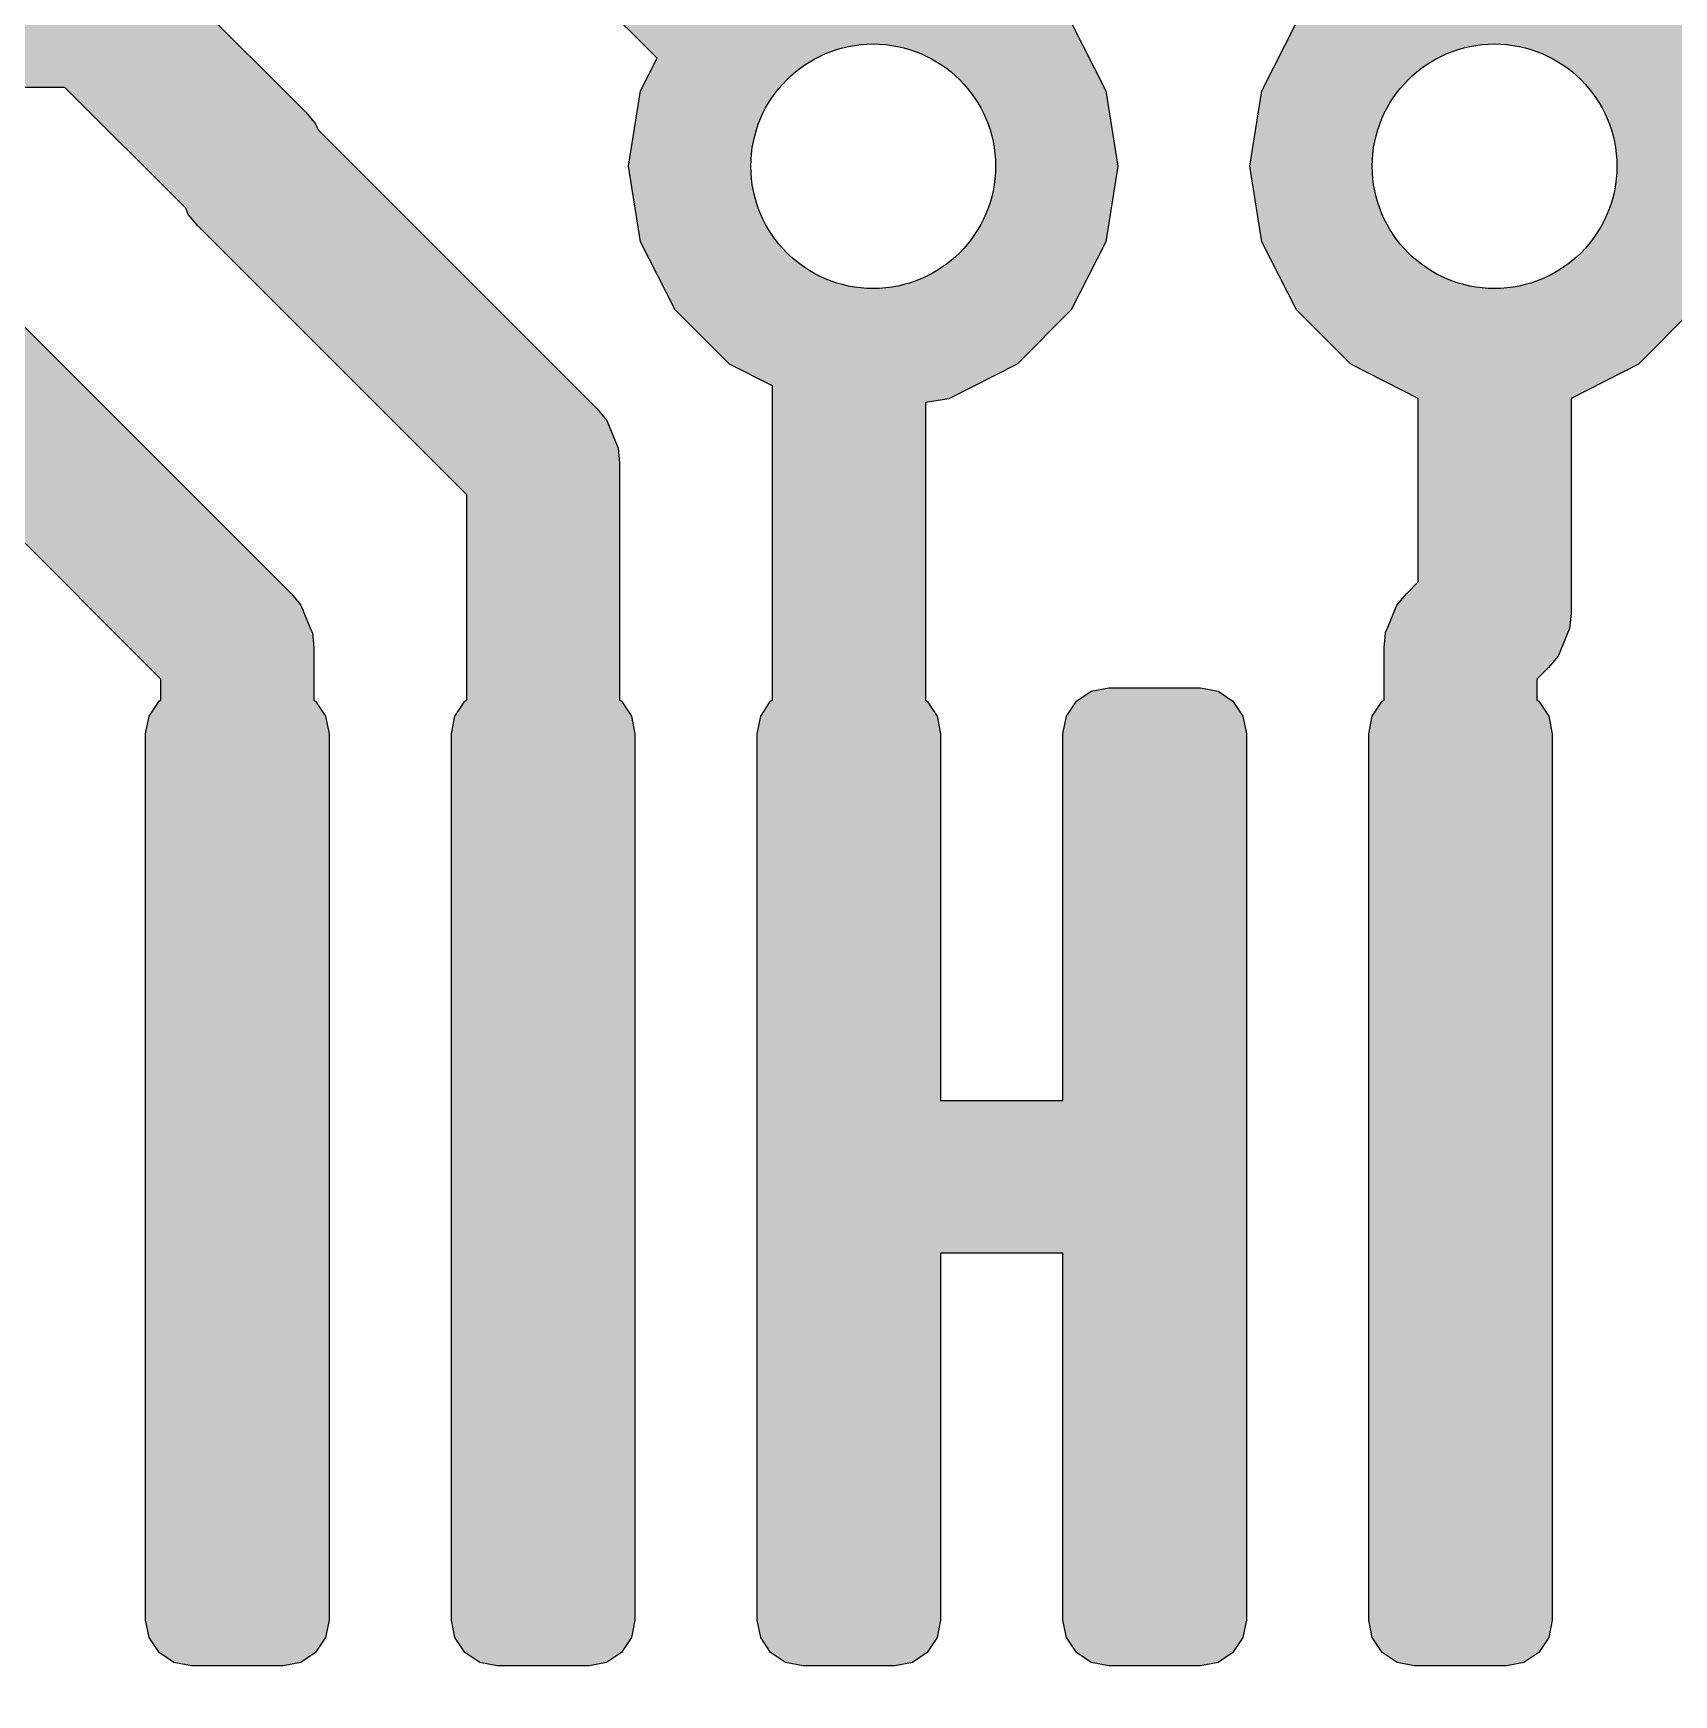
# Model space of a CAD drawing. Header units: millimetres. Extents: x -3894 to -3474, y -291 to 6.
# Drawn here: x -3814.877 to -3812.194, y -79.894 to -77.176 of the extents above; entities that cross this region are included whole.
import ezdxf

# ---------------------------------------------------------------- set-up
doc = ezdxf.new("R2010")
doc.units = ezdxf.units.MM
doc.layers.add('BLACK', color=7, linetype='Continuous')

msp = doc.modelspace()

# ---------------------------------------------------------------- hatches: boundary and pattern name
h = msp.add_hatch(color=256)
h.dxf.hatch_style = 1
h.paths.add_polyline_path([(-3814.988, -77.559), (-3815.0069, -77.5434), (-3815.052, -77.5248), (-3815.0764, -77.5224), (-3818.7113, -77.5224), (-3818.7674, -77.4123), (-3818.8559, -77.3238), (-3818.9674, -77.267), (-3819.0911, -77.2474), (-3819.2147, -77.267), (-3819.3262, -77.3238), (-3819.4147, -77.4123), (-3819.4715, -77.5238), (-3819.4911, -77.6474), (-3819.4715, -77.771), (-3819.4147, -77.8825), (-3819.3262, -77.971), (-3819.2147, -78.0278), (-3819.0911, -78.0474), (-3818.9674, -78.0278), (-3818.8559, -77.971), (-3818.7674, -77.8825), (-3818.7113, -77.7724), (-3815.1282, -77.7724), (-3814.6678, -78.2327), (-3814.6678, -78.2666), (-3814.6708, -78.2686), (-3814.6871, -78.2929), (-3814.6928, -78.3216), (-3814.6928, -79.7716), (-3814.6871, -79.8003), (-3814.6708, -79.8247), (-3814.6465, -79.8409), (-3814.6178, -79.8466), (-3814.4678, -79.8466), (-3814.4391, -79.8409), (-3814.4148, -79.8247), (-3814.3985, -79.8003), (-3814.3928, -79.7716), (-3814.3928, -78.3216), (-3814.3985, -78.2929), (-3814.4148, -78.2686), (-3814.4178, -78.2666), (-3814.4178, -78.1809), (-3814.4202, -78.1566), (-3814.4257, -78.1434), (-3814.4389, -78.1115), (-3814.4544, -78.0926)])
h.paths.add_polyline_path([(-3819.2911, -77.6474, -1), (-3818.8911, -77.6474, -1)], flags=16)
h.paths.add_polyline_path([(-3815.8986, -68.0398), (-3815.9554, -67.9283), (-3816.0439, -67.8398), (-3816.1554, -67.783), (-3816.2791, -67.7634), (-3816.4027, -67.783), (-3816.5142, -67.8398), (-3816.6027, -67.9283), (-3816.6595, -68.0398), (-3816.6791, -68.1634), (-3816.6595, -68.287), (-3816.6027, -68.3985), (-3816.5142, -68.487), (-3816.4027, -68.5438), (-3816.2791, -68.5634), (-3816.1554, -68.5438), (-3816.0439, -68.487), (-3815.9554, -68.3985), (-3815.8986, -68.287), (-3815.8791, -68.1634)])
h.paths.add_polyline_path([(-3816.0791, -68.1634, -1), (-3816.4791, -68.1634, -1)], flags=16)
h.paths.add_polyline_path([(-3815.3791, -66.6634), (-3815.3986, -66.5398), (-3815.4554, -66.4283), (-3815.5439, -66.3398), (-3815.6554, -66.283), (-3815.7791, -66.2634), (-3815.9027, -66.283), (-3816.0142, -66.3398), (-3816.1027, -66.4283), (-3816.1595, -66.5398), (-3816.1791, -66.6634), (-3816.1595, -66.787), (-3816.1027, -66.8985), (-3816.0142, -66.987), (-3815.9027, -67.0438), (-3815.7791, -67.0634), (-3815.6554, -67.0438), (-3815.5439, -66.987), (-3815.4554, -66.8985), (-3815.3986, -66.787)])
h.paths.add_polyline_path([(-3815.9791, -66.6634, -1), (-3815.5791, -66.6634, -1)], flags=16)
h.paths.add_polyline_path([(-3815.3791, -65.1634), (-3815.3986, -65.0398), (-3815.4554, -64.9283), (-3815.5439, -64.8398), (-3815.6554, -64.783), (-3815.7791, -64.7634), (-3815.9027, -64.783), (-3816.0142, -64.8398), (-3816.1027, -64.9283), (-3816.1595, -65.0398), (-3816.1791, -65.1634), (-3816.1595, -65.287), (-3816.1027, -65.3985), (-3816.0142, -65.487), (-3815.9027, -65.5438), (-3815.7791, -65.5634), (-3815.6554, -65.5438), (-3815.5439, -65.487), (-3815.4554, -65.3985), (-3815.3986, -65.287)])
h.paths.add_polyline_path([(-3815.9791, -65.1634, -1), (-3815.5791, -65.1634, -1)], flags=16)
h.paths.add_polyline_path([(-3812.3986, -63.7898), (-3812.4554, -63.6783), (-3812.5439, -63.5898), (-3812.6554, -63.533), (-3812.7791, -63.5134), (-3812.9027, -63.533), (-3813.0142, -63.5898), (-3813.1027, -63.6783), (-3813.1595, -63.7898), (-3813.1791, -63.9134), (-3813.1595, -64.037), (-3813.1027, -64.1485), (-3813.0142, -64.237), (-3812.9027, -64.2938), (-3812.7791, -64.3134), (-3812.6554, -64.2938), (-3812.5439, -64.237), (-3812.4554, -64.1485), (-3812.3986, -64.037), (-3812.3791, -63.9134)])
h.paths.add_polyline_path([(-3812.5791, -63.9134, -1), (-3812.9791, -63.9134, -1)], flags=16)
h.paths.add_polyline_path([(-3807.1041, -64.4259), (-3807.1221, -64.335), (-3807.1736, -64.2579), (-3807.2507, -64.2065), (-3807.3416, -64.1884), (-3807.9416, -64.1884), (-3808.0324, -64.2065), (-3808.1095, -64.2579), (-3808.161, -64.335), (-3808.1766, -64.4134), (-3808.5291, -64.4134), (-3808.5778, -64.4182), (-3808.6679, -64.4555), (-3808.7058, -64.4866), (-3809.354, -65.1347), (-3809.3941, -65.1284), (-3809.5177, -65.148), (-3809.6292, -65.2048), (-3809.7177, -65.2933), (-3809.7745, -65.4048), (-3809.7941, -65.5284), (-3809.7745, -65.652), (-3809.7177, -65.7635), (-3809.6292, -65.852), (-3809.5177, -65.9088), (-3809.3941, -65.9284), (-3809.2704, -65.9088), (-3809.1589, -65.852), (-3809.0704, -65.7635), (-3809.0136, -65.652), (-3808.9941, -65.5284), (-3809.0004, -65.4883), (-3808.4255, -64.9134), (-3808.1766, -64.9134), (-3808.161, -64.9918), (-3808.1095, -65.0688), (-3808.0324, -65.1203), (-3807.9416, -65.1384), (-3807.3416, -65.1384), (-3807.2507, -65.1203), (-3807.1736, -65.0688), (-3807.1221, -64.9918), (-3807.1041, -64.9009)])
h.paths.add_polyline_path([(-3809.1941, -65.5284, -1), (-3809.5941, -65.5284, -1)], flags=16)
h.paths.add_polyline_path([(-3806.9289, -66.7828), (-3807.0404, -66.726), (-3807.1641, -66.7064), (-3807.2877, -66.726), (-3807.3992, -66.7828), (-3807.4877, -66.8713), (-3807.5445, -66.9828), (-3807.5641, -67.1064), (-3807.5445, -67.23), (-3807.4877, -67.3415), (-3807.3992, -67.43), (-3807.2877, -67.4868), (-3807.1641, -67.5064), (-3807.0404, -67.4868), (-3806.9289, -67.43), (-3806.8404, -67.3415), (-3806.7836, -67.23), (-3806.7641, -67.1064), (-3806.7836, -66.9828), (-3806.8404, -66.8713)])
h.paths.add_polyline_path([(-3806.9641, -67.1064, -1), (-3807.3641, -67.1064, -1)], flags=16)
h.paths.add_polyline_path([(-3804.3191, -64.557), (-3804.2791, -64.5634), (-3804.1554, -64.5438), (-3804.0439, -64.487), (-3803.9554, -64.3985), (-3803.8986, -64.287), (-3803.8791, -64.1634), (-3803.8986, -64.0398), (-3803.9554, -63.9283), (-3804.0439, -63.8398), (-3804.1554, -63.783), (-3804.2791, -63.7634), (-3804.4027, -63.783), (-3804.5142, -63.8398), (-3804.6027, -63.9283), (-3804.6595, -64.0398), (-3804.6791, -64.1634), (-3804.6727, -64.2035), (-3804.8826, -64.4134), (-3805.3815, -64.4134), (-3805.3971, -64.335), (-3805.4486, -64.2579), (-3805.5257, -64.2065), (-3805.6166, -64.1884), (-3806.2166, -64.1884), (-3806.3074, -64.2065), (-3806.3845, -64.2579), (-3806.436, -64.335), (-3806.4541, -64.4259), (-3806.4541, -64.9009), (-3806.436, -64.9918), (-3806.3845, -65.0688), (-3806.3074, -65.1203), (-3806.2166, -65.1384), (-3805.6166, -65.1384), (-3805.5257, -65.1203), (-3805.4486, -65.0688), (-3805.3971, -64.9918), (-3805.3815, -64.9134), (-3804.7791, -64.9134), (-3804.7303, -64.9086), (-3804.6402, -64.8712), (-3804.6023, -64.8402)])
h.paths.add_polyline_path([(-3804.4791, -64.1634, -1), (-3804.0791, -64.1634, -1)], flags=16)
h = msp.add_hatch(color=256)
h.dxf.hatch_style = 1
h.paths.add_polyline_path([(-3814.0441, -72.6469), (-3814.0621, -72.556), (-3814.1136, -72.4789), (-3814.1907, -72.4275), (-3814.2816, -72.4094), (-3814.7566, -72.4094), (-3814.8474, -72.4275), (-3814.9245, -72.4789), (-3814.976, -72.556), (-3814.9941, -72.6469), (-3814.9941, -73.2219), (-3814.976, -73.3128), (-3814.9245, -73.3898), (-3814.8474, -73.4413), (-3814.7566, -73.4594), (-3814.6691, -73.4594), (-3814.6691, -74.1244), (-3814.9196, -74.1244), (-3815.0104, -74.1425), (-3815.0875, -74.1939), (-3815.139, -74.271), (-3815.1571, -74.3619), (-3815.1571, -74.8369), (-3815.139, -74.9278), (-3815.0875, -75.0048), (-3815.0104, -75.0563), (-3814.9196, -75.0744), (-3814.7446, -75.0744), (-3814.7446, -75.6484), (-3814.9196, -75.6484), (-3815.0104, -75.6665), (-3815.0875, -75.7179), (-3815.139, -75.795), (-3815.1571, -75.8859), (-3815.1571, -76.3609), (-3815.139, -76.4518), (-3815.0875, -76.5288), (-3815.0104, -76.5803), (-3814.9196, -76.5984), (-3814.4748, -76.5984), (-3813.8565, -77.2168), (-3813.8835, -77.2698), (-3813.9031, -77.3934), (-3813.8835, -77.517), (-3813.8267, -77.6285), (-3813.7382, -77.717), (-3813.6678, -77.7528), (-3813.6678, -78.2666), (-3813.6708, -78.2686), (-3813.6871, -78.2929), (-3813.6928, -78.3216), (-3813.6928, -79.7716), (-3813.6871, -79.8003), (-3813.6708, -79.8247), (-3813.6465, -79.8409), (-3813.6178, -79.8466), (-3813.4678, -79.8466), (-3813.4391, -79.8409), (-3813.4148, -79.8247), (-3813.3985, -79.8003), (-3813.3928, -79.7716), (-3813.3928, -79.1716), (-3813.1928, -79.1716), (-3813.1928, -79.7716), (-3813.1871, -79.8003), (-3813.1708, -79.8247), (-3813.1465, -79.8409), (-3813.1178, -79.8466), (-3812.9678, -79.8466), (-3812.9391, -79.8409), (-3812.9148, -79.8247), (-3812.8985, -79.8003), (-3812.8928, -79.7716), (-3812.8928, -78.3216), (-3812.8985, -78.2929), (-3812.9148, -78.2686), (-3812.9391, -78.2523), (-3812.9678, -78.2466), (-3813.1178, -78.2466), (-3813.1465, -78.2523), (-3813.1708, -78.2686), (-3813.1871, -78.2929), (-3813.1928, -78.3216), (-3813.1928, -78.9216), (-3813.3928, -78.9216), (-3813.3928, -78.3216), (-3813.3985, -78.2929), (-3813.4148, -78.2686), (-3813.4178, -78.2666), (-3813.4178, -77.7799), (-3813.3794, -77.7738), (-3813.2679, -77.717), (-3813.1794, -77.6285), (-3813.1226, -77.517), (-3813.1031, -77.3934), (-3813.1226, -77.2698), (-3813.1794, -77.1583), (-3813.2679, -77.0698), (-3813.3794, -77.013), (-3813.5031, -76.9934), (-3813.6267, -77.013), (-3813.6797, -77.04), (-3814.1751, -76.5445), (-3814.1516, -76.5288), (-3814.1001, -76.4518), (-3814.0821, -76.3609), (-3814.0821, -75.8859), (-3814.1001, -75.795), (-3814.1516, -75.7179), (-3814.2287, -75.6665), (-3814.3196, -75.6484), (-3814.4946, -75.6484), (-3814.4946, -75.0744), (-3814.3196, -75.0744), (-3814.2287, -75.0563), (-3814.1516, -75.0048), (-3814.1001, -74.9278), (-3814.0821, -74.8369), (-3814.0821, -74.3619), (-3814.1001, -74.271), (-3814.1516, -74.1939), (-3814.2287, -74.1425), (-3814.3196, -74.1244), (-3814.3691, -74.1244), (-3814.3691, -73.4594), (-3814.2816, -73.4594), (-3814.1907, -73.4413), (-3814.1136, -73.3898), (-3814.0621, -73.3128), (-3814.0441, -73.2219)])
h.paths.add_polyline_path([(-3813.3031, -77.3934, -1), (-3813.7031, -77.3934, -1)], flags=16)
h.paths.add_polyline_path([(-3812.5201, -72.7219), (-3812.5381, -72.631), (-3812.5896, -72.5539), (-3812.6667, -72.5025), (-3812.7576, -72.4844), (-3813.2326, -72.4844), (-3813.3234, -72.5025), (-3813.4005, -72.5539), (-3813.452, -72.631), (-3813.4701, -72.7219), (-3813.4701, -73.2219), (-3813.452, -73.3128), (-3813.4005, -73.3898), (-3813.3234, -73.4413), (-3813.2326, -73.4594), (-3813.1451, -73.4594), (-3813.1451, -74.1244), (-3813.1946, -74.1244), (-3813.2854, -74.1425), (-3813.3625, -74.1939), (-3813.414, -74.271), (-3813.4321, -74.3619), (-3813.4321, -74.8369), (-3813.414, -74.9278), (-3813.3625, -75.0048), (-3813.2854, -75.0563), (-3813.1946, -75.0744), (-3813.0196, -75.0744), (-3813.0196, -75.6484), (-3813.1946, -75.6484), (-3813.2854, -75.6665), (-3813.3625, -75.7179), (-3813.414, -75.795), (-3813.4321, -75.8859), (-3813.4321, -76.3609), (-3813.414, -76.4518), (-3813.3625, -76.5288), (-3813.2854, -76.5803), (-3813.1946, -76.5984), (-3812.6121, -76.5984), (-3812.6121, -77.0137), (-3812.7222, -77.0698), (-3812.8107, -77.1583), (-3812.8675, -77.2698), (-3812.8871, -77.3934), (-3812.8675, -77.517), (-3812.8107, -77.6285), (-3812.7222, -77.717), (-3812.6121, -77.7731), (-3812.6121, -78.0734), (-3812.6312, -78.0926), (-3812.6467, -78.1115), (-3812.6599, -78.1434), (-3812.6654, -78.1566), (-3812.6678, -78.1809), (-3812.6678, -78.2666), (-3812.6708, -78.2686), (-3812.6871, -78.2929), (-3812.6928, -78.3216), (-3812.6928, -79.7716), (-3812.6871, -79.8003), (-3812.6708, -79.8247), (-3812.6465, -79.8409), (-3812.6178, -79.8466), (-3812.4678, -79.8466), (-3812.4391, -79.8409), (-3812.4148, -79.8247), (-3812.3985, -79.8003), (-3812.3928, -79.7716), (-3812.3928, -78.3216), (-3812.3985, -78.2929), (-3812.4148, -78.2686), (-3812.4178, -78.2666), (-3812.4178, -78.2327), (-3812.3987, -78.2136), (-3812.3831, -78.1946), (-3812.3645, -78.1496), (-3812.3621, -78.1252), (-3812.3621, -77.7731), (-3812.2519, -77.717), (-3812.1634, -77.6285), (-3812.1066, -77.517), (-3812.0871, -77.3934), (-3812.1066, -77.2698), (-3812.1634, -77.1583), (-3812.2519, -77.0698), (-3812.3621, -77.0137), (-3812.3621, -76.5309), (-3812.3645, -76.5065), (-3812.3722, -76.4878), (-3812.3825, -76.4628), (-3812.3751, -76.4518), (-3812.3571, -76.3609), (-3812.3571, -75.8859), (-3812.3751, -75.795), (-3812.4266, -75.7179), (-3812.5037, -75.6665), (-3812.5946, -75.6484), (-3812.7696, -75.6484), (-3812.7696, -75.0744), (-3812.5946, -75.0744), (-3812.5037, -75.0563), (-3812.4266, -75.0048), (-3812.3751, -74.9278), (-3812.3571, -74.8369), (-3812.3571, -74.3619), (-3812.3751, -74.271), (-3812.4266, -74.1939), (-3812.5037, -74.1425), (-3812.5946, -74.1244), (-3812.8451, -74.1244), (-3812.8451, -73.4594), (-3812.7576, -73.4594), (-3812.6667, -73.4413), (-3812.5896, -73.3898), (-3812.5381, -73.3128), (-3812.5201, -73.2219)])
h.paths.add_polyline_path([(-3812.2871, -77.3934, -1), (-3812.6871, -77.3934, -1)], flags=16)
h = msp.add_hatch(color=256)
h.dxf.hatch_style = 1
h.paths.add_polyline_path([(-3822.6893, -74.6225), (-3822.7484, -74.4931), (-3822.8416, -74.3855), (-3822.9613, -74.3086), (-3823.0979, -74.2685), (-3823.2402, -74.2685), (-3823.3768, -74.3086), (-3823.4965, -74.3855), (-3823.5897, -74.4931), (-3823.6488, -74.6225), (-3823.6691, -74.7634), (-3823.6488, -74.9042), (-3823.5897, -75.0337), (-3823.4965, -75.1413), (-3823.3768, -75.2182), (-3823.2402, -75.2583), (-3823.0979, -75.2583), (-3822.9613, -75.2182), (-3822.8416, -75.1413), (-3822.7484, -75.0337), (-3822.6893, -74.9042), (-3822.6691, -74.7634)])
h.paths.add_polyline_path([(-3820.1493, -74.6225), (-3820.2084, -74.4931), (-3820.3016, -74.3855), (-3820.4213, -74.3086), (-3820.5579, -74.2685), (-3820.7002, -74.2685), (-3820.8368, -74.3086), (-3820.9565, -74.3855), (-3821.0497, -74.4931), (-3821.1088, -74.6225), (-3821.1291, -74.7634), (-3821.1088, -74.9042), (-3821.0497, -75.0337), (-3820.9565, -75.1413), (-3820.8368, -75.2182), (-3820.7002, -75.2583), (-3820.5579, -75.2583), (-3820.4213, -75.2182), (-3820.3016, -75.1413), (-3820.2084, -75.0337), (-3820.1493, -74.9042), (-3820.1291, -74.7634)], flags=17)
h.paths.add_polyline_path([(-3818.8591, -74.7634), (-3818.8793, -74.6225), (-3818.9384, -74.4931), (-3819.0316, -74.3855), (-3819.1513, -74.3086), (-3819.2879, -74.2685), (-3819.4302, -74.2685), (-3819.5668, -74.3086), (-3819.6865, -74.3855), (-3819.7797, -74.4931), (-3819.8388, -74.6225), (-3819.8591, -74.7634), (-3819.8388, -74.9042), (-3819.7797, -75.0337), (-3819.6865, -75.1413), (-3819.5668, -75.2182), (-3819.4302, -75.2583), (-3819.2879, -75.2583), (-3819.1513, -75.2182), (-3819.0316, -75.1413), (-3818.9384, -75.0337), (-3818.8793, -74.9042)], flags=17)
h.paths.add_polyline_path([(-3818.8591, -76.0334), (-3818.8793, -75.8925), (-3818.9384, -75.7631), (-3819.0316, -75.6555), (-3819.1513, -75.5786), (-3819.2879, -75.5385), (-3819.4302, -75.5385), (-3819.5668, -75.5786), (-3819.6865, -75.6555), (-3819.7797, -75.7631), (-3819.8388, -75.8925), (-3819.8591, -76.0334), (-3819.8388, -76.1742), (-3819.7797, -76.3037), (-3819.6865, -76.4113), (-3819.5668, -76.4882), (-3819.4302, -76.5283), (-3819.2879, -76.5283), (-3819.1513, -76.4882), (-3819.0316, -76.4113), (-3818.9384, -76.3037), (-3818.8793, -76.1742)], flags=17)
h.paths.add_polyline_path([(-3820.1493, -75.8925), (-3820.2084, -75.7631), (-3820.3016, -75.6555), (-3820.4213, -75.5786), (-3820.5579, -75.5385), (-3820.7002, -75.5385), (-3820.8368, -75.5786), (-3820.9565, -75.6555), (-3821.0497, -75.7631), (-3821.1088, -75.8925), (-3821.1291, -76.0334), (-3821.1088, -76.1742), (-3821.0497, -76.3037), (-3820.9565, -76.4113), (-3820.8368, -76.4882), (-3820.7002, -76.5283), (-3820.5579, -76.5283), (-3820.4213, -76.4882), (-3820.3016, -76.4113), (-3820.2084, -76.3037), (-3820.1493, -76.1742), (-3820.1291, -76.0334)], flags=17)
h.paths.add_polyline_path([(-3821.4193, -74.6225), (-3821.4701, -74.5112), (-3821.0223, -74.0634), (-3819.0691, -74.0634), (-3815.9047, -77.2278), (-3815.8858, -77.2433), (-3815.8407, -77.262), (-3815.8163, -77.2644), (-3815.5351, -77.2644), (-3814.8248, -77.2644), (-3814.6272, -77.462), (-3814.623, -77.4721), (-3814.6074, -77.4911), (-3814.1678, -77.9307), (-3814.1678, -78.2666), (-3814.1708, -78.2686), (-3814.1871, -78.2929), (-3814.1928, -78.3216), (-3814.1928, -79.7716), (-3814.1871, -79.8003), (-3814.1708, -79.8247), (-3814.1465, -79.8409), (-3814.1178, -79.8466), (-3813.9678, -79.8466), (-3813.9391, -79.8409), (-3813.9148, -79.8247), (-3813.8985, -79.8003), (-3813.8928, -79.7716), (-3813.8928, -78.3216), (-3813.8985, -78.2929), (-3813.9148, -78.2686), (-3813.9178, -78.2666), (-3813.9178, -77.8789), (-3813.9202, -77.8545), (-3813.9389, -77.8095), (-3813.9544, -77.7905), (-3814.4109, -77.334), (-3814.4151, -77.3239), (-3814.4307, -77.305), (-3814.6847, -77.051), (-3814.7036, -77.0354), (-3814.7355, -77.0222), (-3814.7487, -77.0168), (-3814.7731, -77.0144), (-3815.5351, -77.0144), (-3815.7645, -77.0144), (-3818.9289, -73.85), (-3818.9479, -73.8344), (-3818.9797, -73.8212), (-3818.9929, -73.8158), (-3819.0173, -73.8134), (-3821.0741, -73.8134), (-3821.0984, -73.8158), (-3821.1171, -73.8235), (-3821.1435, -73.8344), (-3821.1624, -73.85), (-3821.6485, -74.3361), (-3821.6913, -74.3086), (-3821.8279, -74.2685), (-3821.9702, -74.2685), (-3822.1068, -74.3086), (-3822.2265, -74.3855), (-3822.3197, -74.4931), (-3822.3788, -74.6225), (-3822.3991, -74.7634), (-3822.3788, -74.9042), (-3822.3197, -75.0337), (-3822.2265, -75.1413), (-3822.1068, -75.2182), (-3821.9702, -75.2583), (-3821.8279, -75.2583), (-3821.6913, -75.2182), (-3821.5716, -75.1413), (-3821.4784, -75.0337), (-3821.4193, -74.9042), (-3821.3991, -74.7634)])

# ---------------------------------------------------------------- linework, layer by layer
at = {"layer": 'BLACK', "linetype": 'Continuous'}
for p, q in [((-3813.8565, -77.2168), (-3814.4748, -76.5984)), ((-3813.8565, -77.2168), (-3814.4748, -76.5984)), ((-3814.6847, -77.051), (-3814.4307, -77.305)), ((-3814.6847, -77.051), (-3814.4307, -77.305)), ((-3813.1794, -77.1583), (-3813.1226, -77.2698)), ((-3813.1794, -77.1583), (-3813.1226, -77.2698)), ((-3812.8675, -77.2698), (-3812.8107, -77.1583)), ((-3812.8675, -77.2698), (-3812.8107, -77.1583)), ((-3813.8835, -77.2698), (-3813.8565, -77.2168)), ((-3813.8835, -77.2698), (-3813.8565, -77.2168)), ((-3814.8248, -77.2644), (-3815.5351, -77.2644)), ((-3814.8248, -77.2644), (-3815.5351, -77.2644)), ((-3814.6272, -77.462), (-3814.8248, -77.2644)), ((-3814.6272, -77.462), (-3814.8248, -77.2644)), ((-3813.9031, -77.3934), (-3813.8835, -77.2698)), ((-3813.9031, -77.3934), (-3813.8835, -77.2698)), ((-3813.1226, -77.2698), (-3813.1031, -77.3934)), ((-3813.1226, -77.2698), (-3813.1031, -77.3934)), ((-3812.8871, -77.3934), (-3812.8675, -77.2698)), ((-3812.8871, -77.3934), (-3812.8675, -77.2698)), ((-3814.4307, -77.305), (-3814.4151, -77.3239)), ((-3814.4307, -77.305), (-3814.4151, -77.3239)), ((-3814.4151, -77.3239), (-3814.4151, -77.3239)), ((-3814.4151, -77.3239), (-3814.4109, -77.334)), ((-3814.4151, -77.3239), (-3814.4151, -77.3239)), ((-3814.4151, -77.3239), (-3814.4109, -77.334)), ((-3814.4109, -77.334), (-3813.9544, -77.7905)), ((-3814.4109, -77.334), (-3813.9544, -77.7905)), ((-3813.8835, -77.517), (-3813.9031, -77.3934)), ((-3813.8835, -77.517), (-3813.9031, -77.3934)), ((-3813.1031, -77.3934), (-3813.1226, -77.517)), ((-3813.1031, -77.3934), (-3813.1226, -77.517)), ((-3812.8675, -77.517), (-3812.8871, -77.3934)), ((-3812.8675, -77.517), (-3812.8871, -77.3934)), ((-3814.623, -77.4721), (-3814.6272, -77.462)), ((-3814.623, -77.4721), (-3814.6272, -77.462)), ((-3814.6074, -77.4911), (-3814.623, -77.4721)), ((-3814.623, -77.4721), (-3814.623, -77.4721)), ((-3814.6074, -77.4911), (-3814.623, -77.4721)), ((-3814.623, -77.4721), (-3814.623, -77.4721)), ((-3814.1678, -77.9307), (-3814.6074, -77.4911)), ((-3814.1678, -77.9307), (-3814.6074, -77.4911)), ((-3813.8267, -77.6285), (-3813.8835, -77.517)), ((-3813.8267, -77.6285), (-3813.8835, -77.517)), ((-3813.1226, -77.517), (-3813.1794, -77.6285)), ((-3813.1226, -77.517), (-3813.1794, -77.6285)), ((-3812.8107, -77.6285), (-3812.8675, -77.517)), ((-3812.8107, -77.6285), (-3812.8675, -77.517)), ((-3814.988, -77.559), (-3814.4544, -78.0926)), ((-3814.988, -77.559), (-3814.4544, -78.0926)), ((-3813.7382, -77.717), (-3813.8267, -77.6285)), ((-3813.7382, -77.717), (-3813.8267, -77.6285)), ((-3813.1794, -77.6285), (-3813.2679, -77.717)), ((-3813.1794, -77.6285), (-3813.2679, -77.717)), ((-3812.7222, -77.717), (-3812.8107, -77.6285)), ((-3812.7222, -77.717), (-3812.8107, -77.6285)), ((-3812.1634, -77.6285), (-3812.2519, -77.717)), ((-3812.1634, -77.6285), (-3812.2519, -77.717)), ((-3813.6678, -77.7528), (-3813.7382, -77.717)), ((-3813.6678, -77.7528), (-3813.7382, -77.717)), ((-3813.2679, -77.717), (-3813.3794, -77.7738)), ((-3813.2679, -77.717), (-3813.3794, -77.7738)), ((-3812.6121, -77.7731), (-3812.7222, -77.717)), ((-3812.6121, -77.7731), (-3812.7222, -77.717)), ((-3812.2519, -77.717), (-3812.3621, -77.7731)), ((-3812.2519, -77.717), (-3812.3621, -77.7731)), ((-3813.6678, -78.2666), (-3813.6678, -77.7528)), ((-3813.6678, -78.2666), (-3813.6678, -77.7528)), ((-3814.6678, -78.2327), (-3815.1282, -77.7724)), ((-3814.6678, -78.2327), (-3815.1282, -77.7724)), ((-3813.3794, -77.7738), (-3813.4178, -77.7799)), ((-3813.3794, -77.7738), (-3813.4178, -77.7799)), ((-3813.4178, -77.7799), (-3813.4178, -78.2666)), ((-3813.4178, -77.7799), (-3813.4178, -78.2666)), ((-3812.6121, -78.0734), (-3812.6121, -77.7731)), ((-3812.6121, -78.0734), (-3812.6121, -77.7731)), ((-3812.3621, -77.7731), (-3812.3621, -78.1252)), ((-3812.3621, -77.7731), (-3812.3621, -78.1252)), ((-3813.9544, -77.7905), (-3813.9389, -77.8095)), ((-3813.9544, -77.7905), (-3813.9389, -77.8095)), ((-3813.9389, -77.8095), (-3813.9389, -77.8095)), ((-3813.9389, -77.8095), (-3813.9202, -77.8545)), ((-3813.9389, -77.8095), (-3813.9389, -77.8095)), ((-3813.9389, -77.8095), (-3813.9202, -77.8545)), ((-3813.9202, -77.8545), (-3813.9178, -77.8789)), ((-3813.9202, -77.8545), (-3813.9178, -77.8789)), ((-3813.9178, -77.8789), (-3813.9178, -78.2666)), ((-3813.9178, -77.8789), (-3813.9178, -78.2666)), ((-3814.1678, -78.2666), (-3814.1678, -77.9307)), ((-3814.1678, -78.2666), (-3814.1678, -77.9307)), ((-3812.6312, -78.0926), (-3812.6121, -78.0734)), ((-3812.6312, -78.0926), (-3812.6121, -78.0734)), ((-3814.4544, -78.0926), (-3814.4389, -78.1115)), ((-3814.4544, -78.0926), (-3814.4389, -78.1115)), ((-3814.4389, -78.1115), (-3814.4389, -78.1115)), ((-3814.4389, -78.1115), (-3814.4257, -78.1434)), ((-3814.4389, -78.1115), (-3814.4389, -78.1115)), ((-3814.4389, -78.1115), (-3814.4257, -78.1434)), ((-3812.6599, -78.1434), (-3812.6467, -78.1115)), ((-3812.6599, -78.1434), (-3812.6467, -78.1115)), ((-3812.6467, -78.1115), (-3812.6312, -78.0926)), ((-3812.6467, -78.1115), (-3812.6312, -78.0926)), ((-3812.6467, -78.1115), (-3812.6467, -78.1115)), ((-3812.6467, -78.1115), (-3812.6467, -78.1115)), ((-3812.3621, -78.1252), (-3812.3645, -78.1496)), ((-3812.3621, -78.1252), (-3812.3645, -78.1496)), ((-3814.4257, -78.1434), (-3814.4204, -78.1561)), ((-3814.4257, -78.1434), (-3814.4204, -78.1561)), ((-3814.4204, -78.1561), (-3814.4202, -78.1566)), ((-3814.4204, -78.1561), (-3814.4202, -78.1566)), ((-3814.4202, -78.1566), (-3814.4178, -78.1809)), ((-3814.4202, -78.1566), (-3814.4178, -78.1809)), ((-3812.6678, -78.1809), (-3812.6654, -78.1566)), ((-3812.6678, -78.1809), (-3812.6654, -78.1566)), ((-3812.6654, -78.1566), (-3812.6652, -78.1561)), ((-3812.6654, -78.1566), (-3812.6652, -78.1561)), ((-3812.6652, -78.1561), (-3812.6599, -78.1434)), ((-3812.6652, -78.1561), (-3812.6599, -78.1434)), ((-3812.3645, -78.1496), (-3812.3831, -78.1946)), ((-3812.3645, -78.1496), (-3812.3831, -78.1946)), ((-3814.4178, -78.1809), (-3814.4178, -78.2666)), ((-3814.4178, -78.1809), (-3814.4178, -78.2666)), ((-3812.6678, -78.2666), (-3812.6678, -78.1809)), ((-3812.6678, -78.2666), (-3812.6678, -78.1809)), ((-3812.3831, -78.1946), (-3812.3987, -78.2136)), ((-3812.3831, -78.1946), (-3812.3987, -78.2136)), ((-3812.3987, -78.2136), (-3812.4178, -78.2327)), ((-3812.3987, -78.2136), (-3812.4178, -78.2327)), ((-3814.6678, -78.2666), (-3814.6678, -78.2327)), ((-3814.6678, -78.2666), (-3814.6678, -78.2327)), ((-3813.1465, -78.2523), (-3813.1178, -78.2466)), ((-3813.1465, -78.2523), (-3813.1178, -78.2466)), ((-3813.1178, -78.2466), (-3812.9678, -78.2466)), ((-3813.1178, -78.2466), (-3812.9678, -78.2466)), ((-3812.9678, -78.2466), (-3812.9391, -78.2523)), ((-3812.9678, -78.2466), (-3812.9391, -78.2523)), ((-3812.4178, -78.2327), (-3812.4178, -78.2666)), ((-3812.4178, -78.2327), (-3812.4178, -78.2666)), ((-3814.6871, -78.2929), (-3814.6708, -78.2686)), ((-3814.6871, -78.2929), (-3814.6708, -78.2686)), ((-3814.6708, -78.2686), (-3814.6678, -78.2666)), ((-3814.6708, -78.2686), (-3814.6678, -78.2666)), ((-3814.4178, -78.2666), (-3814.4148, -78.2686)), ((-3814.4178, -78.2666), (-3814.4148, -78.2686)), ((-3814.4148, -78.2686), (-3814.3985, -78.2929)), ((-3814.4148, -78.2686), (-3814.3985, -78.2929)), ((-3814.1871, -78.2929), (-3814.1708, -78.2686)), ((-3814.1871, -78.2929), (-3814.1708, -78.2686)), ((-3814.1708, -78.2686), (-3814.1678, -78.2666)), ((-3814.1708, -78.2686), (-3814.1678, -78.2666)), ((-3813.9178, -78.2666), (-3813.9148, -78.2686)), ((-3813.9178, -78.2666), (-3813.9148, -78.2686)), ((-3813.9148, -78.2686), (-3813.8985, -78.2929)), ((-3813.9148, -78.2686), (-3813.8985, -78.2929)), ((-3813.6871, -78.2929), (-3813.6708, -78.2686)), ((-3813.6871, -78.2929), (-3813.6708, -78.2686)), ((-3813.6708, -78.2686), (-3813.6678, -78.2666)), ((-3813.6708, -78.2686), (-3813.6678, -78.2666)), ((-3813.4178, -78.2666), (-3813.4148, -78.2686)), ((-3813.4178, -78.2666), (-3813.4148, -78.2686)), ((-3813.4148, -78.2686), (-3813.3985, -78.2929)), ((-3813.4148, -78.2686), (-3813.3985, -78.2929)), ((-3813.1871, -78.2929), (-3813.1708, -78.2686)), ((-3813.1871, -78.2929), (-3813.1708, -78.2686)), ((-3813.1708, -78.2686), (-3813.1465, -78.2523)), ((-3813.1708, -78.2686), (-3813.1465, -78.2523)), ((-3812.9391, -78.2523), (-3812.9148, -78.2686)), ((-3812.9391, -78.2523), (-3812.9148, -78.2686)), ((-3812.9148, -78.2686), (-3812.8985, -78.2929)), ((-3812.9148, -78.2686), (-3812.8985, -78.2929)), ((-3812.6871, -78.2929), (-3812.6708, -78.2686)), ((-3812.6871, -78.2929), (-3812.6708, -78.2686)), ((-3812.6708, -78.2686), (-3812.6678, -78.2666)), ((-3812.6708, -78.2686), (-3812.6678, -78.2666)), ((-3812.4178, -78.2666), (-3812.4148, -78.2686)), ((-3812.4178, -78.2666), (-3812.4148, -78.2686)), ((-3812.4148, -78.2686), (-3812.3985, -78.2929)), ((-3812.4148, -78.2686), (-3812.3985, -78.2929)), ((-3814.6928, -78.3216), (-3814.6871, -78.2929)), ((-3814.6928, -78.3216), (-3814.6871, -78.2929)), ((-3814.3985, -78.2929), (-3814.3928, -78.3216)), ((-3814.3985, -78.2929), (-3814.3928, -78.3216)), ((-3814.1928, -78.3216), (-3814.1871, -78.2929)), ((-3814.1928, -78.3216), (-3814.1871, -78.2929)), ((-3813.8985, -78.2929), (-3813.8928, -78.3216)), ((-3813.8985, -78.2929), (-3813.8928, -78.3216)), ((-3813.6928, -78.3216), (-3813.6871, -78.2929)), ((-3813.6928, -78.3216), (-3813.6871, -78.2929)), ((-3813.3985, -78.2929), (-3813.3928, -78.3216)), ((-3813.3985, -78.2929), (-3813.3928, -78.3216)), ((-3813.1928, -78.3216), (-3813.1871, -78.2929)), ((-3813.1928, -78.3216), (-3813.1871, -78.2929)), ((-3812.8985, -78.2929), (-3812.8928, -78.3216)), ((-3812.8985, -78.2929), (-3812.8928, -78.3216)), ((-3812.6928, -78.3216), (-3812.6871, -78.2929)), ((-3812.6928, -78.3216), (-3812.6871, -78.2929)), ((-3812.3985, -78.2929), (-3812.3928, -78.3216)), ((-3812.3985, -78.2929), (-3812.3928, -78.3216)), ((-3814.6928, -79.7716), (-3814.6928, -78.3216)), ((-3814.6928, -79.7716), (-3814.6928, -78.3216)), ((-3814.3928, -78.3216), (-3814.3928, -79.7716)), ((-3814.3928, -78.3216), (-3814.3928, -79.7716)), ((-3814.1928, -79.7716), (-3814.1928, -78.3216)), ((-3814.1928, -79.7716), (-3814.1928, -78.3216)), ((-3813.8928, -78.3216), (-3813.8928, -79.7716)), ((-3813.8928, -78.3216), (-3813.8928, -79.7716)), ((-3813.6928, -79.7716), (-3813.6928, -78.3216)), ((-3813.6928, -79.7716), (-3813.6928, -78.3216)), ((-3813.3928, -78.3216), (-3813.3928, -78.9216)), ((-3813.3928, -78.3216), (-3813.3928, -78.9216)), ((-3813.1928, -78.9216), (-3813.1928, -78.3216)), ((-3813.1928, -78.9216), (-3813.1928, -78.3216)), ((-3812.8928, -78.3216), (-3812.8928, -79.7716)), ((-3812.8928, -78.3216), (-3812.8928, -79.7716)), ((-3812.6928, -79.7716), (-3812.6928, -78.3216)), ((-3812.6928, -79.7716), (-3812.6928, -78.3216)), ((-3812.3928, -78.3216), (-3812.3928, -79.7716)), ((-3812.3928, -78.3216), (-3812.3928, -79.7716)), ((-3813.3928, -78.9216), (-3813.1928, -78.9216)), ((-3813.3928, -78.9216), (-3813.1928, -78.9216)), ((-3813.1928, -79.1716), (-3813.3928, -79.1716)), ((-3813.3928, -79.1716), (-3813.3928, -79.7716)), ((-3813.1928, -79.1716), (-3813.3928, -79.1716)), ((-3813.3928, -79.1716), (-3813.3928, -79.7716)), ((-3813.1928, -79.7716), (-3813.1928, -79.1716)), ((-3813.1928, -79.7716), (-3813.1928, -79.1716)), ((-3814.6871, -79.8003), (-3814.6928, -79.7716)), ((-3814.6871, -79.8003), (-3814.6928, -79.7716)), ((-3814.3928, -79.7716), (-3814.3985, -79.8003)), ((-3814.3928, -79.7716), (-3814.3985, -79.8003)), ((-3814.1871, -79.8003), (-3814.1928, -79.7716)), ((-3814.1871, -79.8003), (-3814.1928, -79.7716)), ((-3813.8928, -79.7716), (-3813.8985, -79.8003)), ((-3813.8928, -79.7716), (-3813.8985, -79.8003)), ((-3813.6871, -79.8003), (-3813.6928, -79.7716)), ((-3813.6871, -79.8003), (-3813.6928, -79.7716)), ((-3813.3928, -79.7716), (-3813.3985, -79.8003)), ((-3813.3928, -79.7716), (-3813.3985, -79.8003)), ((-3813.1871, -79.8003), (-3813.1928, -79.7716)), ((-3813.1871, -79.8003), (-3813.1928, -79.7716)), ((-3812.8928, -79.7716), (-3812.8985, -79.8003)), ((-3812.8928, -79.7716), (-3812.8985, -79.8003)), ((-3812.6871, -79.8003), (-3812.6928, -79.7716)), ((-3812.6871, -79.8003), (-3812.6928, -79.7716)), ((-3812.3928, -79.7716), (-3812.3985, -79.8003)), ((-3812.3928, -79.7716), (-3812.3985, -79.8003)), ((-3814.6708, -79.8247), (-3814.6871, -79.8003)), ((-3814.6708, -79.8247), (-3814.6871, -79.8003)), ((-3814.6465, -79.8409), (-3814.6708, -79.8247)), ((-3814.6465, -79.8409), (-3814.6708, -79.8247)), ((-3814.4148, -79.8247), (-3814.4391, -79.8409)), ((-3814.4148, -79.8247), (-3814.4391, -79.8409)), ((-3814.3985, -79.8003), (-3814.4148, -79.8247)), ((-3814.3985, -79.8003), (-3814.4148, -79.8247)), ((-3814.1708, -79.8247), (-3814.1871, -79.8003)), ((-3814.1708, -79.8247), (-3814.1871, -79.8003)), ((-3814.1465, -79.8409), (-3814.1708, -79.8247)), ((-3814.1465, -79.8409), (-3814.1708, -79.8247)), ((-3813.9148, -79.8247), (-3813.9391, -79.8409)), ((-3813.9148, -79.8247), (-3813.9391, -79.8409)), ((-3813.8985, -79.8003), (-3813.9148, -79.8247)), ((-3813.8985, -79.8003), (-3813.9148, -79.8247)), ((-3813.6708, -79.8247), (-3813.6871, -79.8003)), ((-3813.6708, -79.8247), (-3813.6871, -79.8003)), ((-3813.6465, -79.8409), (-3813.6708, -79.8247)), ((-3813.6465, -79.8409), (-3813.6708, -79.8247)), ((-3813.4148, -79.8247), (-3813.4391, -79.8409)), ((-3813.4148, -79.8247), (-3813.4391, -79.8409)), ((-3813.3985, -79.8003), (-3813.4148, -79.8247)), ((-3813.3985, -79.8003), (-3813.4148, -79.8247)), ((-3813.1708, -79.8247), (-3813.1871, -79.8003)), ((-3813.1708, -79.8247), (-3813.1871, -79.8003)), ((-3813.1465, -79.8409), (-3813.1708, -79.8247)), ((-3813.1465, -79.8409), (-3813.1708, -79.8247)), ((-3812.9148, -79.8247), (-3812.9391, -79.8409)), ((-3812.9148, -79.8247), (-3812.9391, -79.8409)), ((-3812.8985, -79.8003), (-3812.9148, -79.8247)), ((-3812.8985, -79.8003), (-3812.9148, -79.8247)), ((-3812.6708, -79.8247), (-3812.6871, -79.8003)), ((-3812.6708, -79.8247), (-3812.6871, -79.8003)), ((-3812.6465, -79.8409), (-3812.6708, -79.8247)), ((-3812.6465, -79.8409), (-3812.6708, -79.8247)), ((-3812.4148, -79.8247), (-3812.4391, -79.8409)), ((-3812.4148, -79.8247), (-3812.4391, -79.8409)), ((-3812.3985, -79.8003), (-3812.4148, -79.8247)), ((-3812.3985, -79.8003), (-3812.4148, -79.8247)), ((-3814.6178, -79.8466), (-3814.6465, -79.8409)), ((-3814.6178, -79.8466), (-3814.6465, -79.8409)), ((-3814.4678, -79.8466), (-3814.6178, -79.8466)), ((-3814.4678, -79.8466), (-3814.6178, -79.8466)), ((-3814.4391, -79.8409), (-3814.4678, -79.8466)), ((-3814.4391, -79.8409), (-3814.4678, -79.8466)), ((-3814.1178, -79.8466), (-3814.1465, -79.8409)), ((-3814.1178, -79.8466), (-3814.1465, -79.8409)), ((-3813.9678, -79.8466), (-3814.1178, -79.8466)), ((-3813.9678, -79.8466), (-3814.1178, -79.8466)), ((-3813.9391, -79.8409), (-3813.9678, -79.8466)), ((-3813.9391, -79.8409), (-3813.9678, -79.8466)), ((-3813.6178, -79.8466), (-3813.6465, -79.8409)), ((-3813.6178, -79.8466), (-3813.6465, -79.8409)), ((-3813.4678, -79.8466), (-3813.6178, -79.8466)), ((-3813.4678, -79.8466), (-3813.6178, -79.8466)), ((-3813.4391, -79.8409), (-3813.4678, -79.8466)), ((-3813.4391, -79.8409), (-3813.4678, -79.8466)), ((-3813.1178, -79.8466), (-3813.1465, -79.8409)), ((-3813.1178, -79.8466), (-3813.1465, -79.8409)), ((-3812.9678, -79.8466), (-3813.1178, -79.8466)), ((-3812.9678, -79.8466), (-3813.1178, -79.8466)), ((-3812.9391, -79.8409), (-3812.9678, -79.8466)), ((-3812.9391, -79.8409), (-3812.9678, -79.8466)), ((-3812.6178, -79.8466), (-3812.6465, -79.8409)), ((-3812.6178, -79.8466), (-3812.6465, -79.8409)), ((-3812.4678, -79.8466), (-3812.6178, -79.8466)), ((-3812.4678, -79.8466), (-3812.6178, -79.8466)), ((-3812.4391, -79.8409), (-3812.4678, -79.8466)), ((-3812.4391, -79.8409), (-3812.4678, -79.8466))]:
    msp.add_line(p, q, dxfattribs=at)
at = {"layer": 'BLACK'}
for centre in [(-3813.5031, -77.3934), (-3813.5031, -77.3934), (-3812.4871, -77.3934), (-3812.4871, -77.3934)]:
    msp.add_circle(centre, 0.2, dxfattribs=at)
msp.add_arc((-3808.5785, -86.2377), 33.5, 0, 180, dxfattribs=at)
msp.add_arc((-3808.5785, -86.2377), 33.5, 0, 180, dxfattribs=at)

doc.saveas('drawing.dxf')
